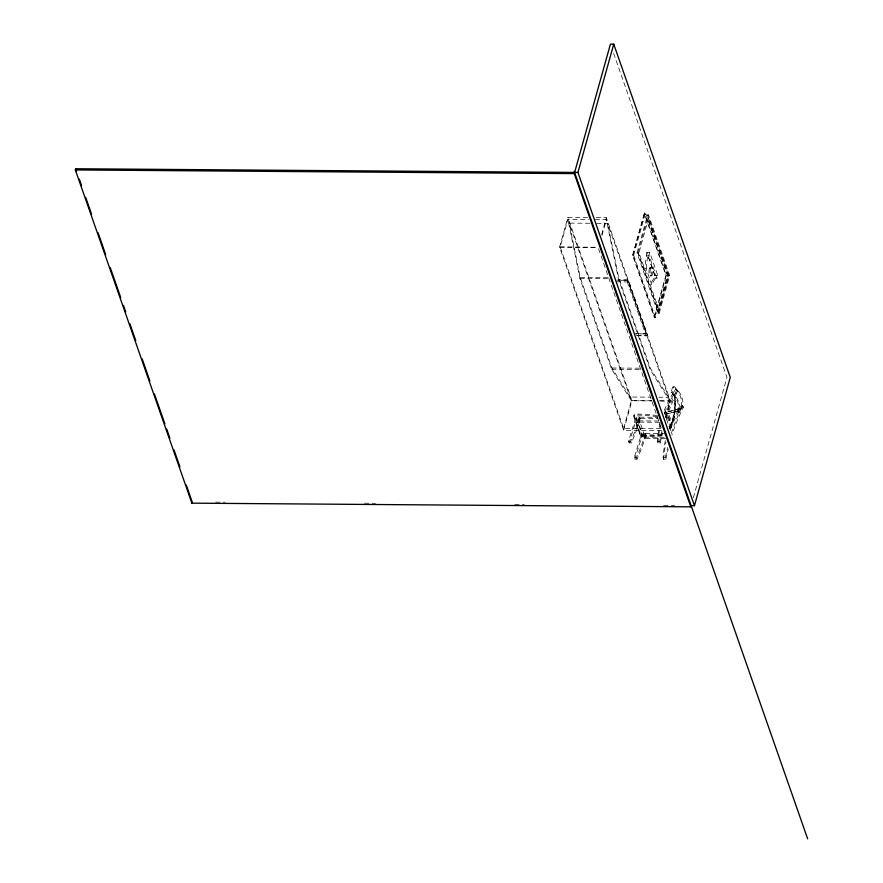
<?xml version="1.0" encoding="UTF-8"?>
<svg xmlns="http://www.w3.org/2000/svg" width="883" height="883" viewBox="0 0 883 883"><rect width="100%" height="100%" fill="white"/><g stroke="black" fill="none" stroke-linecap="round" stroke-linejoin="round"><path stroke-width="0.66" stroke-dasharray="4.42 3.31" d="M682.283 405.407L679.027 411.489L678.552 409.668L679.744 409.922L682.283 405.407L683.475 407.052A259.392 185.905 -19.3 0 0 671.886 435.131M646.897 252.383L644.623 268.752L646.179 268.763L651.643 284.392L650.087 284.381L654.137 278.123L654.921 275.319L646.897 252.383L649.722 252.406L657.747 275.341L656.963 278.145L654.137 278.123M646.179 268.763L647.669 255.198L655.683 278.134L651.643 284.392M669.59 428.332L669.7 427.615A32.185 18.742 23.3 0 0 665.12 414.502L664.469 413.697L665.274 411.842L666.941 412.493A33.466 19.492 23.3 0 1 671.709 426.136L670.837 428.465L669.59 428.332L670.506 425.749A32.185 18.742 23.3 0 0 665.914 412.637L665.274 411.842M670.837 428.465L670.914 427.99A33.466 19.492 23.3 0 0 666.146 414.359L664.469 413.697M660.043 422.604A207.737 148.885 -19.3 0 0 657.416 441.445L657.99 443.089L660.142 443.1L659.568 441.467L661.941 431.191M660.142 443.1L662.515 432.836M665.374 440.595A207.737 148.885 -19.3 0 0 663.111 457.714L663.685 459.359L665.837 459.381L665.263 457.736L667.625 447.46M665.837 459.381L668.199 449.105M677.824 411.975L678.177 411.003A32.649 20.375 15.6 0 0 672.106 393.652L671.08 392.681L672.405 387.527A1.512 1.082 80 0 1 673.906 387.218L674.733 388.012A34.139 21.302 15.6 0 1 681.08 406.158L677.824 411.975L679.016 412.626L682.272 406.776A35.463 22.119 15.6 0 0 675.683 387.924L674.822 387.107A1.512 1.082 80 0 0 673.332 387.416L671.996 392.571L674.645 395.308A33.973 21.192 15.6 0 1 679.744 409.911L679.016 412.626M659.546 422.273L639.149 422.118L638.707 420.871L639.767 417.03L636.025 416.997L628.541 441.235L629.115 442.88L631.268 442.891A228.852 164.017 -19.3 0 0 640.341 418.674L657.879 418.553M636.025 416.997L636.599 418.641L629.115 442.88M640.341 418.674L638.762 418.652L643.873 433.288L642.846 436.986L641.047 436.975L641.72 433.266L634.237 457.504L634.811 459.149L636.963 459.16A228.852 164.017 -19.3 0 0 646.025 434.944L666.279 434.844M641.72 433.266L642.294 434.911L634.811 459.149M598.519 248.697L662.14 430.628L623.652 430.341L559.579 247.119L567.879 217.395L588.497 217.549M660.738 428.641L623.63 428.365L560.197 246.986L567.901 219.381L588.52 219.525M601.665 234.481L606.356 217.682L595.363 217.604M601.985 235.441L606.389 219.657L595.396 219.58M632.548 255.22L644.402 212.759L645.517 212.77L667.371 275.286L655.517 317.748L654.413 317.737L632.548 255.22L633.663 255.231L655.517 317.748M633.663 255.231L645.517 212.77M637.04 252.869L647.636 214.9L648.508 214.9L669.733 275.595L659.126 313.564L658.254 313.564L637.04 252.869L637.912 252.88L659.126 313.564M637.912 252.88L648.508 214.9M659.082 310.231L638.95 252.659L648.563 218.233L647.692 218.233L667.824 275.805L658.21 310.231L659.082 310.231L668.696 275.816L648.563 218.233M656.963 278.145L648.939 255.209L649.722 252.406M654.413 317.737L666.268 275.275L644.402 212.759M623.63 428.365L631.334 400.761L567.901 219.381L579.91 278.531L611.621 369.215L631.334 400.761L651.952 400.915M623.652 430.341L631.952 400.628L567.879 217.395M658.254 313.564L668.861 275.584L647.636 214.9M633.884 415.992L634.171 414.966M641.047 436.975L635.926 422.339L636.599 418.641M642.846 436.986L637.725 422.361L638.762 418.652M665.407 416.82L669.822 401.048L650.109 369.502L618.387 278.807L606.389 219.657M665.749 417.703L670.429 400.915L606.356 217.682M693.343 497.703L726.952 377.361L613.608 53.256M640.252 418.421L639.149 422.118M643.873 433.288L645.506 433.443L644.402 437.151L644.833 438.387L666.599 438.553M645.948 434.69L644.833 438.387M674.469 395.297L674.7 397.505A62.196 57.527 -89.4 0 1 674.369 411.544L673.95 414.326A62.196 57.527 -89.4 0 1 671.996 422.504L670.97 426.522L671.676 422.394A61.832 57.185 -89.4 0 0 673.608 414.259L674.027 411.5A61.832 57.185 -89.4 0 0 674.358 397.538L674.126 395.198L675.418 397.505A62.196 57.527 -89.4 0 1 675.385 408.763L675.087 411.555A62.196 57.527 -89.4 0 1 671.842 425.164L670.859 427.769L671.521 425.043A61.832 57.185 -89.4 0 0 674.744 411.511L675.042 408.73A61.832 57.185 -89.4 0 0 675.076 397.538L674.126 395.198M665.716 413.829L666.522 411.975M672.769 393.564L675.694 389.127L677.206 389.138L677.78 390.783L674.623 395.297L672.669 393.73A216.247 154.989 -19.3 0 0 663.365 412.449M673.442 395.043L673.243 395.374A216.247 154.989 -19.3 0 0 663.939 414.094M678.552 409.668L678.365 409.999A216.247 154.989 -19.3 0 0 669.049 428.73M616.367 281.82L627.283 281.898L628.376 280.11L618.133 280.397M679.557 409.822L678.828 408.277A61.832 9.558 2 0 1 675.429 409.811L674.281 410.165A61.832 9.558 2 0 1 666.875 411.754M679.325 408.189L679.193 408.299A62.196 9.614 2 0 1 675.76 409.844L674.612 410.198A62.196 9.614 2 0 1 667.162 411.798L665.374 412.063M666.886 413.608C666.257 410.22 665.385 414.513 668.806 413.365A62.196 9.614 2 0 0 673.276 412.416L674.546 412.063A62.196 9.614 2 0 0 679.126 410.165L678.773 410.142A61.832 9.558 2 0 1 674.215 412.03L672.956 412.372A61.832 9.558 2 0 1 668.508 413.332M637.107 335.739L647.051 335.816L647.636 335.176L628.354 279.977L618.321 279.834M673.078 386.942L673.994 386.831M671.08 392.681L671.996 392.571M589.833 223.267L569.215 223.112L580.263 277.549L611.886 367.99L630.032 397.019L650.639 397.173M596.698 223.322L607.692 223.399L668.508 397.306L658.884 397.229M560.197 246.986L598.674 247.273M559.579 247.119L598.067 247.406M638.95 252.659L638.078 252.648L658.21 310.231M646.113 255.187L648.939 255.209M650.33 267.361L651.433 267.372M654.921 275.319L657.747 275.341M666.268 275.275L667.371 275.286M668.861 275.584L669.733 275.595M667.824 275.805L668.696 275.816M650.263 275.882L651.367 275.893M580.263 277.549L609.115 277.77M579.91 278.531L608.773 278.741M616.853 280.11L627.758 280.187L646.511 333.818L635.517 334.017M635.605 333.73L646.511 333.818L647.559 334.9M636.488 335.452L647.051 335.816M611.886 367.99L640.749 368.2M611.621 369.215L640.484 369.425M631.952 400.628L652.57 400.783M659.435 400.827L670.429 400.915M660.197 400.97L669.822 401.048M681.963 407.041L683.475 407.052M639.822 417.173L657.438 417.306M638.707 420.871L660.473 421.036M635.926 422.339L637.725 422.361M645.506 433.443L665.848 433.597M642.294 434.911L646.025 434.944M644.402 437.151L666.168 437.306M628.541 441.235L630.694 441.246A228.852 164.017 -19.3 0 0 639.767 417.03M657.416 441.445L659.568 441.467M634.237 457.504L636.389 457.526A228.852 164.017 -19.3 0 0 645.451 433.299M663.111 457.714L665.263 457.736M215.629 502.129L225.275 502.206M364.48 503.233L375.507 503.31M514.712 504.336L524.359 504.414M663.563 505.44L674.59 505.517M670.385 426.467L671.643 426.599M679.126 411.5L678.939 411.644A216.247 154.989 -19.3 0 0 669.623 430.363M675.694 389.127L677.162 390.772M668.508 397.306L650.363 368.277L618.74 277.836L607.692 223.399M627.283 281.898L646.036 335.529M666.477 419.05L670.738 431.246M636.963 418.641L642.084 433.277M630.694 441.246L631.268 442.891M636.389 457.526L636.963 459.16M678.994 408.145L679.226 409.8M665.627 417.218A259.392 185.905 -19.3 0 1 677.206 389.138M666.201 418.862A259.392 185.905 -19.3 0 1 677.78 390.783M671.312 433.487A259.392 185.905 -19.3 0 1 682.89 405.407M663.685 459.359A207.737 148.885 -19.3 0 1 665.948 442.24M657.99 443.089A207.737 148.885 -19.3 0 1 660.252 425.97M657.162 416.588A118.167 73.719 15.6 0 0 635.859 415.087A2.792 1.744 15.6 0 0 633.851 416.908L640.164 434.977A2.792 1.744 15.6 0 0 643.464 436.831A118.167 73.719 15.6 0 0 663.817 435.639M657.449 415.562A118.167 73.719 15.6 0 0 636.146 414.061A2.792 1.744 15.6 0 0 634.137 415.882L640.451 433.95A2.792 1.744 15.6 0 0 643.751 435.805A118.167 73.719 15.6 0 0 662.129 434.855M649.38 268.609L649.16 269.481A4.26 1.325 -89.6 0 0 649.458 274.999A4.26 1.325 -89.6 0 0 651.212 274.646L651.422 273.763A4.26 1.325 -89.6 0 0 651.124 268.255A4.26 1.325 -89.6 0 0 649.38 268.609M650.484 268.609L650.274 269.492A4.26 1.325 -89.6 0 0 650.572 274.999A4.26 1.325 -89.6 0 0 652.316 274.646L652.537 273.774A4.26 1.325 -89.6 0 0 652.239 268.255A4.26 1.325 -89.6 0 0 650.484 268.609M644.424 213.951L632.923 255.143L654.391 316.533L665.892 275.353L644.424 213.951"/><path stroke-width="1.32" d="M75.342 169.944L75.684 168.752L577.935 172.45L694.457 505.661L691.135 505.639L690.804 506.831L191.865 503.155L75.342 169.944L574.281 173.62L690.804 506.831M191.865 503.155L192.196 501.963L186.28 485.043M574.281 173.62L610.429 44.15L613.751 44.172L730.274 377.383L694.457 505.661M577.935 172.45L613.751 44.172M574.204 171.28L807.658 838.85M75.684 168.752L76.589 171.357M79.315 179.161L81.6 185.673M85.695 197.384L91.611 214.304M97.98 232.527L105.717 254.657M110.276 267.67L120.739 297.604M123.477 305.419L125.75 311.931M129.845 323.642L135.761 340.562M142.13 358.785L149.867 380.915M154.426 393.928L164.889 423.862M166.71 429.072L169.9 438.178M173.995 449.9L179.911 466.82"/></g></svg>
